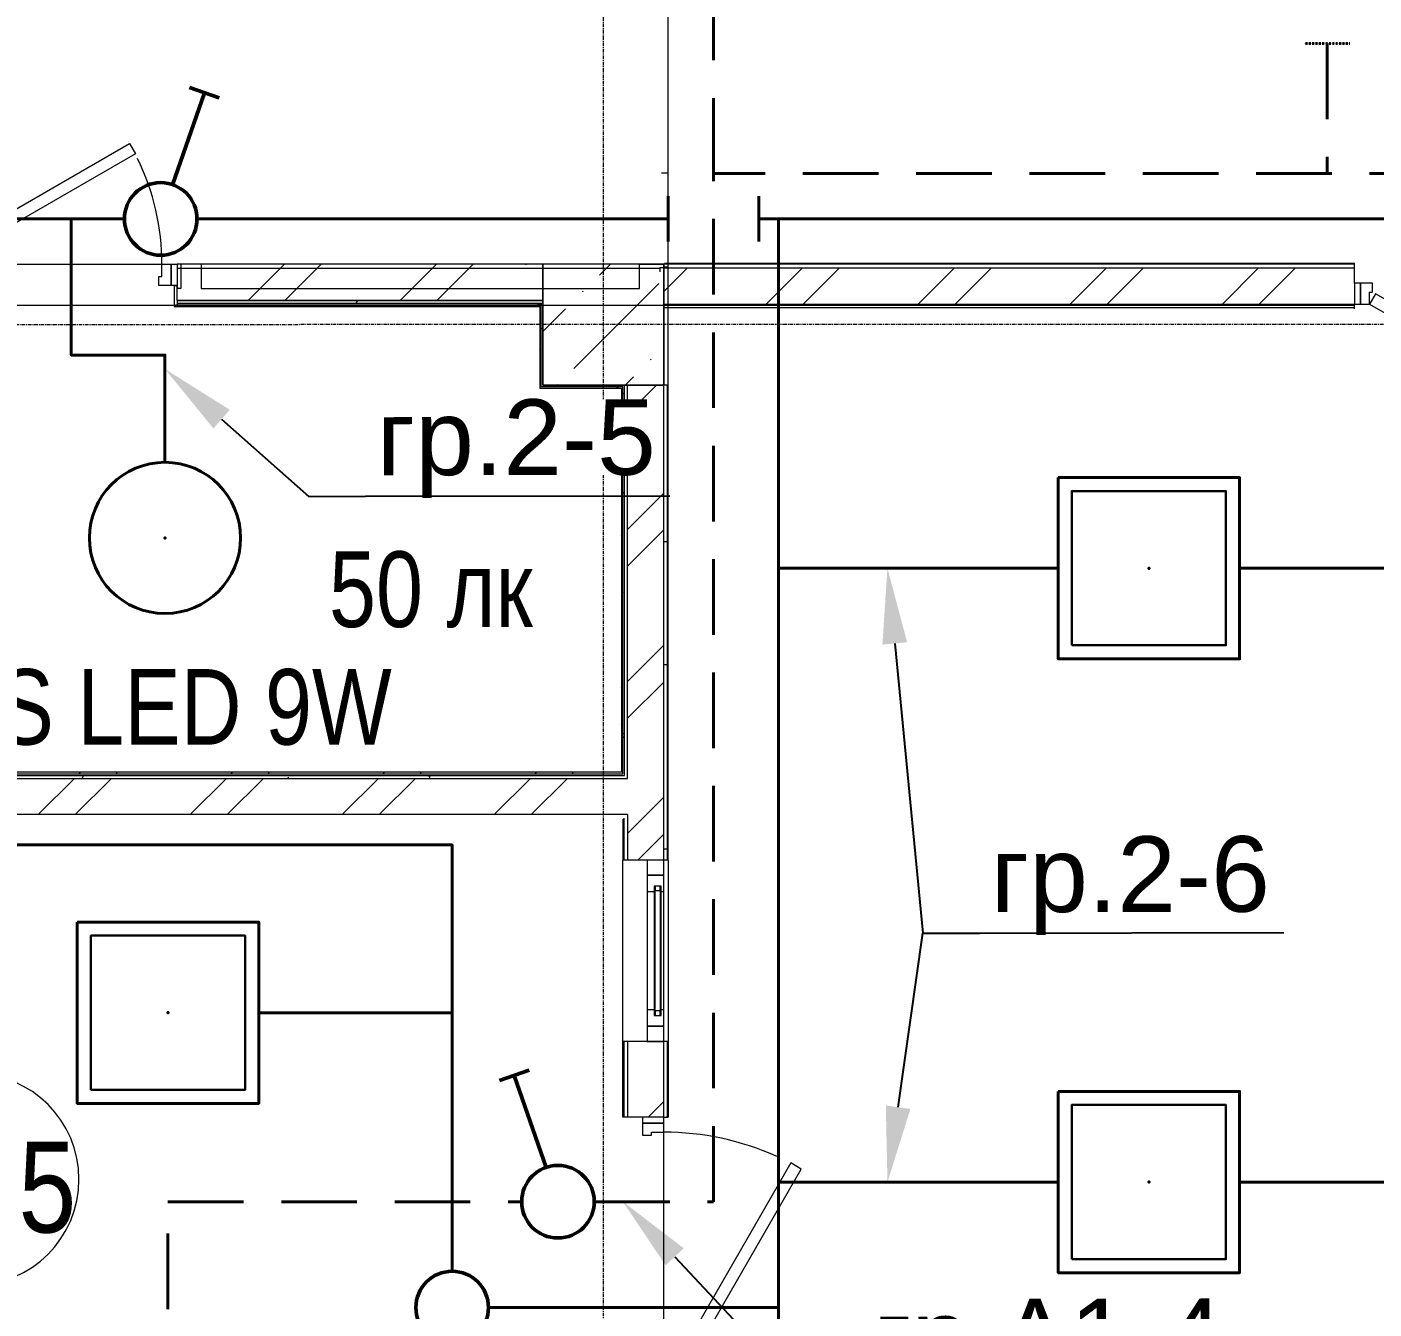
# Model space of a CAD drawing. Header units: metres. Extents: x 14298 to 227756, y -64870 to 286334.
# Drawn here: x 52156 to 56612, y -53541 to -49301 of the extents above; entities that cross this region are included whole.
import ezdxf
from ezdxf import colors
from ezdxf.entities.mleader import LeaderData, LeaderLine
from ezdxf.math import Vec2, Vec3

# ---------------------------------------------------------------- set-up
doc = ezdxf.new("R2010")
doc.units = ezdxf.units.M
for name, pattern in [('ADSK_Линия сетки', [21, 12, -3, 3, -3]), ('DASHED', [0.75, 0.5, -0.25]), ('HIDDEN2', [0.1875, 0.125, -0.0625])]:
    doc.linetypes.add(name, pattern=pattern)
for name, color, linetype, lineweight in [('A-AREA-IDEN', 7, 'Continuous', 9), ('A-DETL-MBND', 7, 'Continuous', 5), ('A-DOOR', 7, 'Continuous', 5), ('A-DOOR-FRAM', 7, 'Continuous', 13), ('A-FLOR', 7, 'Continuous', 5), ('A-GLAZ', 7, 'Continuous', 5), ('A-WALL', 7, 'Continuous', 5), ('A-WALL-PATT', 7, 'Continuous', 18), ('nadpisi', 84, 'Continuous', 13), ('S-COLS', 7, 'Continuous', 5), ('S-GRID', 7, 'Continuous', 9), ('ав осв', 1, 'HIDDEN2', 40), ('раб осв', 7, 'Continuous', 40), ('ЭЛ', 250, 'Continuous', 50), ('ЭЛ.освещ.', 150, 'Continuous', 50), ('ЭЛ.сети', 5, 'Continuous', 100)]:
    doc.layers.add(name, color=color, linetype=linetype, lineweight=lineweight)
doc.styles.add('Arial', font='arial.ttf', dxfattribs={"width": 0.8, "height": 2.5})
doc.styles.add('GOST Common_I_1', font='ARIALN.TTF', dxfattribs={"height": 300})
doc.styles.add('ISOPEUR', font='isocpeui.ttf')
pattern_1 = [(45, (0, 0), (-251.4472, 251.4472), []), (45, (0, 381), (-251.4472, 251.4472), [])]
pattern_2 = [(0, (0, 0), (812.8, 203.2), [33.528, -576.072, 33.528, -576.072, -3251.2]), (0, (0, 0), (812.8, 203.2), [-1219.2, 33.528, -1185.672, 33.528, -576.072, -1422.4]), (0, (0, 0), (812.8, 203.2), [-3048, 33.528, -372.872, 33.528, -982.472]), (120, (304.8, 101.6), (-582.37636, 602.30545), [33.528, -576.072, 33.528, -576.072, -3251.2]), (120, (304.8, 101.6), (-582.37636, 602.30545), [-1219.2, 33.528, -1185.672, 33.528, -576.072, -1422.4]), (120, (304.8, 101.6), (-582.37636, 602.30545), [-3048, 33.528, -372.872, 33.528, -982.472]), (240, (406.4, 508), (-230.42364, -805.50545), [33.528, -576.072, 33.528, -576.072, -3251.2]), (240, (406.4, 508), (-230.42364, -805.50545), [-1219.2, 33.528, -1185.672, 33.528, -576.072, -1422.4]), (240, (406.4, 508), (-230.42364, -805.50545), [-3048, 33.528, -372.872, 33.528, -982.472])]
pattern_3 = [(50, (0, 0), (728.7365, -63.756), [76.2, -838.2]), (355, (0, 0), (-140.9716, 764.2276), [60.96, -670.56]), (100.451, (60.7, -5.3), (587.77, 700.467), [64.76, -712.36]), (46.184, (0, 203.2), (1084.316, -168.171), [114.3, -1257.3]), (96.636, (90.4, 189.2), (949.61, 989.71), [97.14, -1068.54]), (351.184, (0, 203.2), (949.62, 989.701), [91.44, -1005.84]), (21, (101.6, 152.4), (606.458, -409.0606), [76.2, -838.2]), (326, (101.6, 152.4), (247.208, 736.753), [60.96, -670.56]), (71.451, (152.14, 118.3), (853.668, 327.6855), [64.76, -712.36]), (37.5, (0, 0), (12.3547, 338.2201), [33.528, -628.904, 33.528, -647.192, -673.1]), (37.5, (0, 0), (12.3547, 338.2201), [-1343.152, 33.528, -639.572]), (7.5, (0, 0), (267.2789, 400.7221), [33.528, -354.584, 33.528, -613.664, -256.54]), (7.5, (0, 0), (267.2789, 400.7221), [-1035.304, 33.528, -223.012]), (327.5, (-226.57, 0), (542.3633, -22.9153), [33.528, -220.472, 33.528, -758.952, -1051.56]), (327.5, (-226.57, 0), (542.3633, -22.9153), [-1046.48, 33.528, -1018.032]), (317.5, (-328.17, 0), (592.517, 101.707), [33.528, -296.672, 33.528, -492.76, -746.76]), (317.5, (-328.17, 0), (592.517, 101.707), [-856.488, 33.528, -713.232])]

# ---------------------------------------------------------------- blocks, each defined once
blk = doc.blocks.new('КДП АПК - КР_rvt-1-1 этаж')
at = {"layer": 'S-COLS', "lineweight": 13}
h = blk.add_hatch(dxfattribs=at)
h.set_pattern_fill('FP_125', color=256, style=0, pattern_type=2)
h.set_pattern_definition([(45, (0, 0), (84.19025, 308.69666), [396.875, -79.375, 3.353, -76.022])])
h.paths.add_polyline_path([(54034.3, -49845.6), (54262.7, -49845.6), (54262.7, -49445.6), (53862.7, -49445.6), (53862.7, -49845.6)], flags=0)
for p, q in [((54262.7, -49445.6), (53862.7, -49445.6)), ((53862.7, -49445.6), (53862.7, -49845.6)), ((54262.7, -49845.6), (54262.7, -49445.6)), ((53862.7, -49845.6), (54262.7, -49845.6))]:
    blk.add_line(p, q, dxfattribs=at)
blk = doc.blocks.new('Окно 1-Глухое - Один переплет с двойным стеклопакетом - 21519-2003 - ОА СПО Д2 2068-868 _4М1-16-4М1_ ГОСТ 21519-2003-678951-1 этаж')
at = {"layer": 'A-GLAZ', "color": 36, "true_color": 0x804000}
for p, q in [((-300, 63), (-300, 8)), ((-250, 63), (-300, 63)), ((-250, 8), (-250, 63)), ((300, 63), (250, 63)), ((250, 63), (250, 8)), ((300, 8), (300, 63)), ((-300, 8), (-250, 8)), ((250, 8), (300, 8))]:
    blk.add_line(p, q, dxfattribs=at)
at = {"layer": 'A-GLAZ', "lineweight": 13}
for p, q in [((-250, 63), (-250, 8)), ((-196, 63), (-250, 63)), ((214, 55), (-214, 55)), ((-214, 55), (-214, 51)), ((-214, 51), (214, 51)), ((-196, 55), (-196, 63)), ((250, 63), (196, 63)), ((196, 63), (196, 55)), ((214, 51), (214, 55)), ((250, 8), (250, 63)), ((-250, 8), (-196, 8)), ((214, 35), (-214, 35)), ((-214, 35), (-214, 31)), ((-214, 31), (214, 31)), ((-196, 8), (-196, 31)), ((196, 31), (196, 8)), ((196, 8), (250, 8)), ((214, 31), (214, 35))]:
    blk.add_line(p, q, dxfattribs=at)
at = {"layer": 'A-GLAZ', "lineweight": 18}
for p, q in [((-199, 51), (-214, 51)), ((-214, 51), (-214, 35)), ((-199, 35), (-199, 51)), ((199, 51), (199, 35)), ((214, 51), (199, 51)), ((214, 35), (214, 51)), ((-214, 35), (-199, 35)), ((199, 35), (214, 35))]:
    blk.add_line(p, q, dxfattribs=at)
at = {"layer": 'A-GLAZ'}
for p, q in [((196, 63), (-196, 63)), ((-196, 8), (196, 8))]:
    blk.add_line(p, q, dxfattribs=at)
blk = doc.blocks.new('AC_Дверь_Однопольная_ДеревяннаяВнутренняя_ГОСТ6629-88 - ДГ 21-10Л-1292866-1 этаж')
at = {"layer": 'A-DOOR', "lineweight": 13}
for p, q in [((-333.1, 515), (-353.1, 480.4)), ((455, 60), (-333.1, 515)), ((-353.1, 480.4), (435, 25.4)), ((435, 25.4), (455, 60))]:
    blk.add_line(p, q, dxfattribs=at)
at = {"layer": 'A-DOOR', "lineweight": 18}
for p, q in [((-485, 60), (-505, 60)), ((-505, 60), (-505, -10)), ((-485, -10), (-485, 60)), ((505, 60), (485, 60)), ((485, 60), (485, -10)), ((505, -10), (505, 60)), ((-505, -10), (-485, -10)), ((485, -10), (505, -10))]:
    blk.add_line(p, q, dxfattribs=at)
at = {"layer": 'A-DOOR'}
blk.add_arc((455, 60), 910, 155.7365, 180, dxfattribs=at)
at = {"layer": 'A-DOOR-FRAM'}
for p, q in [((-455, 60), (-485, 60)), ((-485, 60), (-485, -10)), ((-455, 20), (-455, 60)), ((485, 60), (455, 60)), ((455, 60), (455, 20)), ((485, -10), (485, 60)), ((-445, 20), (-455, 20)), ((-445, -10), (-445, 20)), ((455, 20), (445, 20)), ((445, 20), (445, -10)), ((-485, -10), (-445, -10)), ((445, -10), (485, -10))]:
    blk.add_line(p, q, dxfattribs=at)
blk = doc.blocks.new('AC_Дверь_Однопольная_ДеревяннаяВнутренняя_ГОСТ6629-88 - ДГ 21-9-2276558-1 этаж')
at = {"layer": 'A-DOOR', "lineweight": 13}
for p, q in [((-400, 40), (292.8, 440)), ((312.8, 405.4), (-380, 5.4)), ((292.8, 440), (312.8, 405.4)), ((-380, 5.4), (-400, 40))]:
    blk.add_line(p, q, dxfattribs=at)
at = {"layer": 'A-DOOR', "lineweight": 18}
for p, q in [((-450, 40), (-430, 40)), ((-450, -30), (-450, 40)), ((-430, 40), (-430, -30)), ((430, 40), (450, 40)), ((430, -30), (430, 40)), ((450, 40), (450, -30)), ((-430, -30), (-450, -30)), ((450, -30), (430, -30))]:
    blk.add_line(p, q, dxfattribs=at)
at = {"layer": 'A-DOOR'}
blk.add_arc((-400, 40), 800, 0, 25.9051, dxfattribs=at)
at = {"layer": 'A-DOOR-FRAM'}
for p, q in [((-430, 40), (-400, 40)), ((-430, -30), (-430, 40)), ((-400, 40), (-400, 0)), ((-400, 0), (-390, 0)), ((-390, 0), (-390, -30)), ((390, 0), (400, 0)), ((390, -30), (390, 0)), ((400, 40), (430, 40)), ((400, 0), (400, 40)), ((430, 40), (430, -30)), ((-390, -30), (-430, -30)), ((430, -30), (390, -30))]:
    blk.add_line(p, q, dxfattribs=at)
blk = doc.blocks.new('ПСС_Марка_помещения - Имя_2_5мм-224473-1 этаж')
at = {"layer": 'A-AREA-IDEN'}
for start, end in [(360, 180), (180, 360)]:
    blk.add_arc((-0.074, 0.039), 3.5, start, end, dxfattribs=at)
blk = doc.blocks.new('выкл. 1 клав. скрыт')
at = {"layer": 'ЭЛ.освещ.', "color": 0, "ltscale": 100}
for p, q in [((2902123, 2044848.8), (2902427.1, 2044743)), ((2902444.4, 2044793), (2902410.7, 2044695))]:
    blk.add_line(p, q, dxfattribs=at)
blk.add_circle((2902009.7, 2044888.3), 120, dxfattribs=at)
blk = doc.blocks.new('TS LED без датчика')
at = {"color": 0, "lineweight": 40, "ltscale": 100}
blk.add_point((-535184, 16419.5), dxfattribs=at)
at = {"layer": 'раб осв', "color": 5, "lineweight": 40, "ltscale": 100}
blk.add_circle((-535184, 16419.5), 250, dxfattribs=at)
blk = doc.blocks.new('ARS.R UNI LED')
at = {"color": 5, "lineweight": 30, "ltscale": 100}
blk.add_lwpolyline([(2913222.7, 2072748.5), (2913732.7, 2072748.5), (2913732.7, 2073258.5), (2913222.7, 2073258.5)], close=True, dxfattribs=at)
at = {"color": 0, "lineweight": 40, "ltscale": 100}
blk.add_point((2913477.7, 2073003.5), dxfattribs=at)
at = {"layer": 'ЭЛ', "color": 5, "lineweight": 40, "ltscale": 10}
blk.add_lwpolyline([(2913177.7, 2073303.5), (2913777.7, 2073303.5), (2913777.7, 2072703.5), (2913177.7, 2072703.5)], close=True, dxfattribs=at)

msp = doc.modelspace()

# ---------------------------------------------------------------- hatches: boundary and pattern name
at = {"layer": 'A-WALL-PATT', "lineweight": 15}
h = msp.add_hatch(dxfattribs=at)
h.set_pattern_fill('FP_81', color=256, style=0, pattern_type=2)
h.set_pattern_definition(pattern_2)
h.paths.add_polyline_path([(54262.6532, -50085.6443), (54262.6532, -49485.6443), (54250.1532, -49485.6443), (54250.1532, -50085.6443)], flags=0)
h = msp.add_hatch(dxfattribs=at)
h.set_pattern_fill('FP_81', color=256, style=0, pattern_type=2)
h.set_pattern_definition(pattern_2)
h.paths.add_polyline_path([(54262.6532, -50485.6443), (54277.6532, -50485.6443), (54277.6532, -49482.6443), (54262.6532, -49482.6443), (54262.6532, -50382.5185)], flags=0)
h = msp.add_hatch(dxfattribs=at)
h.set_pattern_fill('FP_81', color=256, style=0, pattern_type=2)
h.set_pattern_definition([(0, (-4e-05, -600), (812.8, 203.2), [33.528, -576.072, 33.528, -576.072, -3251.2]), (0, (-4e-05, -600), (812.8, 203.2), [-1219.2, 33.528, -1185.672, 33.528, -576.072, -1422.4]), (0, (-4e-05, -600), (812.8, 203.2), [-3048, 33.528, -372.872, 33.528, -982.472]), (120, (304.8, -498.4), (-582.37636, 602.30545), [33.528, -576.072, 33.528, -576.072, -3251.2]), (120, (304.8, -498.4), (-582.37636, 602.30545), [-1219.2, 33.528, -1185.672, 33.528, -576.072, -1422.4]), (120, (304.8, -498.4), (-582.37636, 602.30545), [-3048, 33.528, -372.872, 33.528, -982.472]), (240, (406.4, -92), (-230.42364, -805.50545), [33.528, -576.072, 33.528, -576.072, -3251.2]), (240, (406.4, -92), (-230.42364, -805.50545), [-1219.2, 33.528, -1185.672, 33.528, -576.072, -1422.4]), (240, (406.4, -92), (-230.42364, -805.50545), [-3048, 33.528, -372.872, 33.528, -982.472])])
h.paths.add_polyline_path([(47942.6532, -50098.1443), (51752.6532, -50098.1443), (51752.6532, -50085.6443), (47875.1532, -50085.6443), (47875.1532, -50098.1443)], flags=0)
h.paths.add_polyline_path([(54182.6531, -50098.1443), (54250.1531, -50098.1443), (54250.1531, -50085.6443), (52652.6532, -50085.6443), (52652.6532, -50098.1443), (54034.2902, -50098.1443)], flags=0)
h = msp.add_hatch(dxfattribs=at)
h.set_pattern_fill('FP_1', color=256, style=0, pattern_type=2)
h.set_pattern_definition(pattern_1)
h.paths.add_polyline_path([(52976.5336, -50205.6443), (53862.6532, -50205.6443), (53862.6532, -50085.6443), (52652.6532, -50085.6443), (52652.6532, -50205.6443)], flags=0)
h.paths.add_polyline_path([(48262.6532, -50205.6443), (51752.6532, -50205.6443), (51752.6532, -50085.6443), (48262.6532, -50085.6443)], flags=0)
h = msp.add_hatch(dxfattribs=at)
h.set_pattern_fill('FP_1', color=256, style=0, pattern_type=2)
h.set_pattern_definition([(45, (-8e-05, -2732), (-251.4472, 251.4472), []), (45, (-8e-05, -2351), (-251.4472, 251.4472), [])])
h.paths.add_polyline_path([(59862.6531, -50217.6443), (59862.6531, -50097.6443), (57557.4745, -50097.6443), (57557.4745, -50217.6443), (59851.9517, -50217.6443)])
h.paths.add_polyline_path([(54262.6531, -50217.6443), (56547.4745, -50217.6443), (56547.4745, -50097.6443), (54262.6531, -50097.6443)])
h = msp.add_hatch(dxfattribs=at)
h.set_pattern_fill('FP_81', color=256, style=0, pattern_type=2)
h.set_pattern_definition(pattern_2)
h.paths.add_polyline_path([(51389.8986, -50215.6443), (51752.6532, -50215.6443), (51752.6532, -50205.6443), (51102.6532, -50205.6443), (51102.6532, -50215.6443), (51112.6532, -50215.6443)], flags=0)
h.paths.add_polyline_path([(52976.5336, -50215.6443), (53862.6532, -50215.6443), (53862.6532, -50205.6443), (52652.6532, -50205.6443), (52652.6532, -50215.6443)], flags=0)
h = msp.add_hatch(dxfattribs=at)
h.set_pattern_fill('FP_82', color=256, style=0, pattern_type=2)
h.set_pattern_definition(pattern_3)
h.paths.add_polyline_path([(51389.8986, -50220.6443), (51752.6532, -50220.6443), (51752.6532, -50215.6443), (51112.6532, -50215.6443), (51112.6532, -50220.6443), (51117.6532, -50220.6443)], flags=0)
h.paths.add_polyline_path([(53862.6532, -50220.6443), (53862.6532, -50215.6443), (52652.6532, -50215.6443), (52652.6532, -50220.6443), (53857.6532, -50220.6443)], flags=0)
h = msp.add_hatch(dxfattribs=at)
h.set_pattern_fill('FP_1', color=256, style=0, pattern_type=2)
h.set_pattern_definition(pattern_1)
h.paths.add_polyline_path([(53852.6532, -50225.6443), (53857.6532, -50225.6443), (53857.6532, -50220.6443), (52647.6532, -50220.6443), (52647.6532, -50225.6443), (52976.5336, -50225.6443)], flags=0)
h.paths.add_polyline_path([(51122.6532, -50225.6443), (51757.6532, -50225.6443), (51757.6532, -50220.6443), (51117.6532, -50220.6443), (51117.6532, -50225.6443)], flags=0)
h = msp.add_hatch(dxfattribs=at)
h.set_pattern_fill('FP_82', color=256, style=0, pattern_type=2)
h.set_pattern_definition(pattern_3)
h.paths.add_polyline_path([(53862.6532, -50485.6443), (53862.6532, -50220.6443), (53857.6532, -50220.6443), (53857.6532, -50485.6443)], flags=0)
h = msp.add_hatch(dxfattribs=at)
h.set_pattern_fill('FP_1', color=256, style=0, pattern_type=2)
h.set_pattern_definition(pattern_1)
h.paths.add_polyline_path([(53857.6532, -50490.6443), (53857.6532, -50225.6443), (53852.6532, -50225.6443), (53852.6532, -50490.6443)], flags=0)
h = msp.add_hatch(dxfattribs=at)
h.set_pattern_fill('FP_1', color=256, style=0, pattern_type=2)
h.set_pattern_definition(pattern_1)
h.paths.add_polyline_path([(54034.2902, -50495.6443), (54122.6532, -50495.6443), (54122.6532, -50490.6443), (53852.6532, -50490.6443), (53852.6532, -50495.6443)], flags=0)
h = msp.add_hatch(dxfattribs=at)
h.set_pattern_fill('FP_1', color=256, style=0, pattern_type=2)
h.set_pattern_definition(pattern_1)
h.paths.add_polyline_path([(54122.6532, -51765.6443), (54127.6532, -51765.6443), (54127.6532, -50490.6443), (54122.6532, -50490.6443), (54122.6532, -51092.686)], flags=0)
h = msp.add_hatch(dxfattribs=at)
h.set_pattern_fill('FP_82', color=256, style=0, pattern_type=2)
h.set_pattern_definition(pattern_3)
h.paths.add_polyline_path([(54132.6532, -51770.6443), (54132.6532, -50485.6443), (54127.6532, -50485.6443), (54127.6532, -51770.6443)], flags=0)
h = msp.add_hatch(dxfattribs=at)
h.set_pattern_fill('FP_1', color=256, style=0, pattern_type=2)
h.set_pattern_definition(pattern_1)
h.paths.add_polyline_path([(54262.6532, -55285.6443), (54262.6532, -53915.6443), (54142.6532, -53915.6443), (54142.6532, -55285.6443)], flags=0)
h.paths.add_polyline_path([(54192.6532, -52905.6443), (54262.6532, -52905.6443), (54262.6532, -52655.6443), (54142.6532, -52655.6443), (54142.6532, -52905.6443)], flags=0)
h.paths.add_polyline_path([(54262.6532, -52055.6443), (54262.6532, -50485.6443), (54142.6532, -50485.6443), (54142.6532, -52055.6443)], flags=0)
h = msp.add_hatch(dxfattribs=at)
h.set_pattern_fill('FP_81', color=256, style=0, pattern_type=2)
h.set_pattern_definition(pattern_2)
h.paths.add_polyline_path([(54274.6532, -55285.6443), (54274.6532, -53915.6443), (54262.6532, -53915.6443), (54262.6532, -55285.6443)], flags=0)
h.paths.add_polyline_path([(54262.6532, -52905.6443), (54274.6532, -52905.6443), (54274.6532, -52655.6443), (54262.6532, -52655.6443)], flags=0)
h.paths.add_polyline_path([(54274.6532, -52055.6443), (54274.6532, -50485.6443), (54262.6532, -50485.6443), (54262.6532, -52055.6443)], flags=0)
h = msp.add_hatch(dxfattribs=at)
h.set_pattern_fill('FP_81', color=256, style=0, pattern_type=2)
h.set_pattern_definition(pattern_2)
h.paths.add_polyline_path([(54277.6532, -55285.6443), (54277.6532, -53915.6443), (54274.6532, -53915.6443), (54274.6532, -55285.6443)], flags=0)
h.paths.add_polyline_path([(54274.6532, -52905.6443), (54277.6532, -52905.6443), (54277.6532, -52655.6443), (54274.6532, -52655.6443)], flags=0)
h.paths.add_polyline_path([(54277.6532, -52055.6443), (54277.6532, -50485.6443), (54274.6532, -50485.6443), (54274.6532, -52055.6443)], flags=0)
h = msp.add_hatch(dxfattribs=at)
h.set_pattern_fill('FP_81', color=256, style=0, pattern_type=2)
h.set_pattern_definition(pattern_2)
h.paths.add_polyline_path([(54142.6532, -51785.6443), (54142.6532, -51775.6443), (51112.6532, -51775.6443), (51112.6532, -51785.6443), (54034.2902, -51785.6443)], flags=0)
h = msp.add_hatch(dxfattribs=at)
h.set_pattern_fill('FP_82', color=256, style=0, pattern_type=2)
h.set_pattern_definition(pattern_3)
h.paths.add_polyline_path([(54034.2902, -51775.6443), (54132.6532, -51775.6443), (54132.6532, -51770.6443), (51117.6532, -51770.6443), (51117.6532, -51775.6443), (52976.5336, -51775.6443)], flags=0)
h = msp.add_hatch(dxfattribs=at)
h.set_pattern_fill('FP_1', color=256, style=0, pattern_type=2)
h.set_pattern_definition(pattern_1)
h.paths.add_polyline_path([(51122.6532, -51770.6443), (54127.6532, -51770.6443), (54127.6532, -51765.6443), (51122.6532, -51765.6443)], flags=0)
h = msp.add_hatch(dxfattribs=at)
h.set_pattern_fill('FP_1', color=256, style=0, pattern_type=2)
h.set_pattern_definition(pattern_1)
h.paths.add_polyline_path([(51102.6532, -51905.6443), (54142.6532, -51905.6443), (54142.6532, -51785.6443), (51102.6532, -51785.6443), (51102.6532, -51802.8535)], flags=0)

# ---------------------------------------------------------------- linework, layer by layer
at = {"layer": 'A-DETL-MBND', "lineweight": 15}
msp.add_line((54277.6532, -50082.6443), (54277.6532, -47500.4712), dxfattribs=at)
at = {"layer": 'A-FLOR', "lineweight": 15}
for p, q in [((51882.6532, -50085.6443), (52602.6532, -50085.6443)), ((54262.6532, -53785.6443), (54262.6532, -52955.6443))]:
    msp.add_line(p, q, dxfattribs=at)
at = {"layer": 'A-WALL', "lineweight": 15}
for p, q in [((53862.6532, -50085.6443), (52652.6532, -50085.6443)), ((54250.1531, -50085.6443), (52652.6532, -50085.6443)), ((52665.1532, -50085.6443), (52665.1532, -50165.6443)), ((52732.6532, -50085.6443), (52732.6532, -50165.6443)), ((53862.6532, -50205.6443), (53862.6532, -50085.6443)), ((54182.6531, -50165.6443), (54182.6532, -50085.6443)), ((54182.6532, -50085.6443), (54262.6532, -50085.6443)), ((56547.4745, -50085.6443), (54262.6531, -50085.6443)), ((54262.6532, -50085.6443), (54262.6532, -50485.6443)), ((56547.4745, -50082.6443), (54265.6531, -50082.6443)), ((54277.6532, -52055.6443), (54277.6532, -50082.6443)), ((56547.4745, -50147.6443), (56547.4745, -50082.6443)), ((52652.6532, -50098.1443), (54250.1531, -50098.1443)), ((54262.6531, -50097.6443), (54250.1531, -50097.6443)), ((54250.1531, -50097.6443), (54250.1531, -50110.1443)), ((54277.6531, -50094.6443), (54262.6531, -50094.6443)), ((54262.6531, -50097.6443), (54262.6531, -50097.6443)), ((54262.6531, -50097.6443), (56547.4745, -50097.6443)), ((52652.6532, -50157.1579), (52642.6532, -50157.1579)), ((52642.6532, -50157.1579), (52642.6532, -50225.6443)), ((52652.6532, -50155.6443), (52652.6532, -50165.6443)), ((52652.6532, -50205.6443), (52652.6532, -50157.1579)), ((52665.1532, -50165.6443), (52652.6532, -50165.6443)), ((52732.6532, -50165.6443), (54182.6531, -50165.6443)), ((51343.2109, -50220.6443), (56547.4745, -50220.6443)), ((53857.6532, -50220.6443), (52647.6532, -50220.6443)), ((52647.6532, -50225.6443), (52647.6532, -50220.6443)), ((52652.6532, -50205.6443), (53862.6532, -50205.6443)), ((53862.6532, -50205.6443), (52652.6532, -50205.6443)), ((52652.6532, -50205.6443), (52652.6532, -50220.6443)), ((53862.6532, -50215.6443), (52652.6532, -50215.6443)), ((53857.6532, -50490.6443), (53857.6532, -50220.6443)), ((53862.6532, -50485.6443), (53862.6532, -50205.6443)), ((54262.6531, -50217.6443), (56547.4745, -50217.6443)), ((56547.4745, -50232.6443), (56547.4745, -50217.6443)), ((52642.6532, -50225.6443), (52647.6532, -50225.6443)), ((52647.6532, -50225.6443), (53852.6532, -50225.6443)), ((53852.6532, -50225.6443), (53852.6532, -50495.6443)), ((56547.4745, -50229.6443), (54262.6531, -50229.6443)), ((54127.6532, -50490.6443), (53857.6532, -50490.6443)), ((54277.6532, -50485.6443), (53862.6532, -50485.6443)), ((54127.6532, -51770.6443), (54127.6532, -50490.6443)), ((54132.6532, -51775.6443), (54132.6532, -50485.6443)), ((54142.6532, -51765.6443), (54142.6532, -50485.6443)), ((54262.6532, -52055.6443), (54262.6532, -50485.6443)), ((54274.6532, -52055.6443), (54274.6532, -50485.6443)), ((53852.6532, -50495.6443), (54122.6532, -50495.6443)), ((54122.6532, -50495.6443), (54122.6532, -51765.6443)), ((51112.6532, -51775.6443), (54132.6532, -51775.6443)), ((51117.6532, -51770.6443), (54127.6532, -51770.6443)), ((54122.6532, -51765.6443), (51122.6532, -51765.6443)), ((54142.6532, -51785.6443), (54142.6532, -51765.6443)), ((51102.6532, -51785.6443), (54142.6532, -51785.6443)), ((54142.6532, -51905.6443), (51102.6532, -51905.6443)), ((54142.6532, -51905.6443), (54142.6532, -51920.6443)), ((54127.6532, -51920.6443), (54127.6532, -52055.6443)), ((54130.6532, -51917.6443), (54130.6532, -52055.6443)), ((54142.6532, -51920.6443), (54142.6532, -52055.6443)), ((54277.6532, -52055.6443), (54127.6532, -52055.6443)), ((54127.6532, -52655.6443), (54127.6532, -52055.6443)), ((54277.6532, -52055.6443), (54277.6532, -52655.6443)), ((54277.6532, -52655.6443), (54127.6532, -52655.6443)), ((54127.6532, -52905.6443), (54127.6532, -52655.6443)), ((54130.6532, -52655.6443), (54130.6532, -52905.6443)), ((54142.6532, -52655.6443), (54142.6532, -52905.6443)), ((54262.6532, -52905.6443), (54262.6532, -52655.6443)), ((54274.6532, -52905.6443), (54274.6532, -52655.6443)), ((54277.6532, -52655.6443), (54277.6532, -52905.6443)), ((54192.6532, -52905.6443), (54127.6532, -52905.6443)), ((54262.6532, -52905.6443), (54277.6532, -52905.6443))]:
    msp.add_line(p, q, dxfattribs=at)
at = {"layer": 'S-GRID', "linetype": 'ADSK_Линия сетки', "lineweight": 15}
for p, q in [((54062.6532, -39335.6443), (54062.6532, -64052.4737)), ((73297.2165, -50284.9002), (29247.2594, -50285.6443))]:
    msp.add_line(p, q, dxfattribs=at)
at = {"layer": 'ав осв', "linetype": 'DASHED', "lineweight": 40, "ltscale": 500}
for points in [[(54032.6532, -53185.6443), (54427.6532, -53185.6443), (54427.6532, -53185.6443), (54427.6532, -49785.6443), (54427.6532, -49245.6547)], [(56456.8401, -49355.7077), (56456.8401, -49785.6443)], [(64722.6532, -50615.6443), (64722.6532, -49785.6443), (54427.6532, -49785.6443), (54427.6532, -49785.6443), (54427.6532, -49785.6443)], [(52622.6532, -53540.6443), (52622.6532, -53185.6443), (53792.6532, -53185.6443)]]:
    msp.add_lwpolyline(points, dxfattribs=at)
at = {"layer": 'ав осв'}
msp.add_lwpolyline([(56381.8401, -49355.7077), (56531.8401, -49355.7077)], dxfattribs=at)
at = {"layer": 'раб осв', "color": 0, "lineweight": 40}
for points in [[(54277.6532, -49860.6443), (54277.6532, -50010.6443)], [(54577.6532, -49860.6443), (54577.6532, -50010.6443)], [(52302.6532, -49935.6443), (47862.6532, -49935.6443), (47712.6532, -49935.6443), (47712.6532, -51735.6443), (48162.6532, -51735.6443), (47712.6532, -51735.6443), (47712.6532, -53895.6443), (48162.6532, -53895.6443)], [(52478.5697, -49935.6443), (52302.6532, -49935.6443), (52302.6532, -49935.6443), (52302.6532, -50385.6443), (52612.6532, -50385.6443), (52612.6532, -50740.511)], [(52718.5697, -49935.6443), (54277.6532, -49935.6443)], [(54577.6532, -49935.6443), (54642.8012, -49935.6443), (54642.8012, -49935.6443), (54642.8012, -51090.6443), (54642.8012, -51090.6443)], [(62227.6532, -50790.6443), (62227.6532, -49935.6443), (54642.8012, -49935.6443), (54642.8012, -49935.6443)], [(56167.6532, -51090.6443), (58747.6532, -51090.6443)], [(51617.6532, -52310.761), (51617.6532, -52460.761), (52017.6532, -52460.761), (52017.6532, -52460.761), (52017.6532, -52005.6443), (52017.6532, -52005.6443), (53562.6532, -52005.6443), (53562.6532, -53415.6443)], [(52922.6532, -52560.6443), (53562.6532, -52560.6443)], [(55567.6532, -53120.6443), (54642.8012, -53120.6443), (54642.8012, -53535.6443), (53682.6532, -53535.6443)], [(56167.6532, -53120.6443), (58747.6532, -53120.6443)]]:
    msp.add_lwpolyline(points, dxfattribs=at)

# ---------------------------------------------------------------- block references
at = {"lineweight": 13}
msp.add_blockref('КДП АПК - КР_rvt-1-1 этаж', (0, -639.2559), dxfattribs=at)
at = {"layer": 'A-AREA-IDEN', "lineweight": 15, "xscale": 99.99999999999993, "yscale": 99.99999999999993, "zscale": 99.99999999999993}
msp.add_blockref('ПСС_Марка_помещения - Имя_2_5мм-224473-1 этаж', (51985.6739, -53115.8584), dxfattribs=at)
at = {"layer": 'A-DOOR', "color": 8, "lineweight": 15, "true_color": 0x7f7f7f}
msp.add_blockref('AC_Дверь_Однопольная_ДеревяннаяВнутренняя_ГОСТ6629-88 - ДГ 21-9-2276558-1 этаж', (52202.6532, -50125.6443), dxfattribs=at)
at = {"layer": 'A-DOOR', "lineweight": 15}
for p, rotation in [((57052.4745, -50157.6443), 180), ((54202.6532, -53410.6443), 269.9999999999999)]:
    msp.add_blockref('AC_Дверь_Однопольная_ДеревяннаяВнутренняя_ГОСТ6629-88 - ДГ 21-10Л-1292866-1 этаж', p, dxfattribs=dict(at, rotation=rotation))
at = {"layer": 'A-GLAZ', "color": 36, "lineweight": 15, "true_color": 0x804000, "rotation": 269.9999999999999}
msp.add_blockref('Окно 1-Глухое - Один переплет с двойным стеклопакетом - 21519-2003 - ОА СПО Д2 2068-868 _4М1-16-4М1_ ГОСТ 21519-2003-678951-1 этаж', (54199.6532, -52355.6443), dxfattribs=at)
at = {"layer": 'раб осв', "color": 0, "lineweight": 40, "ltscale": 100}
for p, rotation in [((2097486.8235, -2951945.3038), 90.00000000000001), ((-1991325.6006, 2848474.0152), 270)]:
    msp.add_blockref('выкл. 1 клав. скрыт', p, dxfattribs=dict(at, rotation=rotation))
at = {"layer": 'раб осв', "color": 0, "lineweight": 40}
msp.add_blockref('TS LED без датчика', (587796.6909, -67410.01), dxfattribs=at)
at = {"layer": 'раб осв', "color": 0, "lineweight": 40, "ltscale": 100}
for p in [(-2857610.0519, -2124094.1934), (-2860855.0519, -2125564.1934)]:
    msp.add_blockref('ARS.R UNI LED', p, dxfattribs=at)
at = {"layer": 'раб осв', "color": 0, "lineweight": 40, "ltscale": 100, "xscale": -1, "rotation": 270}
msp.add_blockref('выкл. 1 клав. скрыт', (-1990975.6006, -2955195.3038), dxfattribs=at)

# ---------------------------------------------------------------- texts
at = {"layer": 'A-AREA-IDEN', "lineweight": 15, "insert": (51745.9896, -52987.3985), "char_height": 300, "width": 577.215, "attachment_point": 1, "style": 'GOST Common_I_1'}
msp.add_mtext('105', dxfattribs=at)
at = {"layer": 'nadpisi', "color": 7, "char_height": 250, "style": 'Arial'}
for s, insert, width, attachment_point in [('50 лк', (53155.2887, -51035.154), 1402.065175, 1), ('TS LED 9W', (53362.7087, -51424.1855), 2573.758347, 3)]:
    msp.add_mtext(s, dxfattribs=dict(at, insert=insert, width=width, attachment_point=attachment_point))

# ---------------------------------------------------------------- next in the draw order: leaders
at = {"layer": 'ЭЛ.сети', "color": 0, "lineweight": 5}
ml = msp.add_multileader_mtext('Standard', dxfattribs=at)
ml.set_content('{\\fArial|b0|i0|c204|p34;гр.2-5}', style='ISOPEUR')
ml.set_leader_properties()
ml.build(insert=Vec2(0, 0))
ml.multileader.update_dxf_attribs({"text_left_attachment_type": 6, "text_right_attachment_type": 6, "dogleg_length": 100, "arrow_head_size": 250})
ctx = ml.context
ctx.base_point, ctx.char_height, ctx.arrow_head_size, ctx.landing_gap_size, ctx.plane_origin, ctx.plane_x_axis, ctx.plane_y_axis = Vec3(53276.1184, -50852.6976), 250, 250, 37.4122, Vec3(-5899.0884, -8514.4591), Vec3(0.999998436, 0.001768603), Vec3(-0.001768603, 0.999998436)
ctx.left_attachment, ctx.right_attachment = 6, 6
notes = []
notes.append((ctx, [(0, (1, 1, 0), (53089.0579, -50853.0284), (0.999998436, 0.001768603), 187.0608, [(0, [(52612.6532, -50431.9771)], 0, [])])]))
ctx.mtext.insert, ctx.mtext.text_direction, ctx.mtext.rotation, ctx.mtext.line_spacing_factor, ctx.mtext.flow_direction = Vec3(53312.9656, -50533.2254), Vec3(0.999998436, 0.001768603), 0.001768604, 0.8, 5
ctx.mtext.has_bg_fill, ctx.mtext.bg_color, ctx.mtext.bg_scale_factor, ctx.mtext.bg_transparency, ctx.mtext.use_window_bg_color = 1, -1073741824, 1, 0, 1
ml = msp.add_multileader_mtext('Standard', dxfattribs=at)
ml.set_content('{\\fArial|b0|i0|c204|p34;гр.2-6}', style='ISOPEUR')
ml.set_leader_properties()
ml.build(insert=Vec2(0, 0))
ml.multileader.update_dxf_attribs({"text_left_attachment_type": 6, "text_right_attachment_type": 6, "dogleg_length": 100, "arrow_head_size": 250})
ctx = ml.context
ctx.base_point, ctx.char_height, ctx.arrow_head_size, ctx.landing_gap_size, ctx.plane_origin, ctx.plane_x_axis, ctx.plane_y_axis = Vec3(55307.3439, -52297.6397), 250, 250, 37.4122, Vec3(-3651.4258, -11345.9877), Vec3(0.999998436, 0.001768603), Vec3(-0.001768603, 0.999998436)
ctx.left_attachment, ctx.right_attachment = 6, 6
notes.append((ctx, [(0, (1, 1, 0), (55120.2833, -52297.9705), (0.999998436, 0.001768603), 187.0608, [(0, [(55002.729, -53120.6443)], 0, [])])]))
ctx.mtext.insert, ctx.mtext.text_direction, ctx.mtext.rotation, ctx.mtext.line_spacing_factor, ctx.mtext.flow_direction = Vec3(55344.1911, -51978.1675), Vec3(0.999998436, 0.001768603), 0.001768604, 0.8, 5
ctx.mtext.has_bg_fill, ctx.mtext.bg_color, ctx.mtext.bg_scale_factor, ctx.mtext.bg_transparency, ctx.mtext.use_window_bg_color = 1, -1073741824, 1, 0, 1
ml = msp.add_multileader_mtext('Standard', dxfattribs=at)
ml.set_content('{\\fArial|b0|i0|c204|p34;\\C1;гр.А1-4}', style='ISOPEUR')
ml.set_leader_properties(color=1)
ml.build(insert=Vec2(0, 0))
ml.multileader.update_dxf_attribs({"text_left_attachment_type": 6, "text_right_attachment_type": 6, "dogleg_length": 100, "arrow_head_size": 250})
ctx = ml.context
ctx.base_point, ctx.char_height, ctx.arrow_head_size, ctx.landing_gap_size, ctx.plane_origin, ctx.plane_x_axis, ctx.plane_y_axis = Vec3(54918.1472, -53827.1464), 250, 250, 37.4122, Vec3(-11786.1495, -8755.8027), Vec3(0.999998436, 0.001768603), Vec3(-0.001768603, 0.999998436)
ctx.left_attachment, ctx.right_attachment = 6, 6
notes.append((ctx, [(0, (1, 1, 0), (54731.0867, -53827.4772), (0.999998436, 0.001768603), 187.0608, [(0, [(54127.6532, -53185.6443)], 0, [])])]))
ctx.mtext.insert, ctx.mtext.text_direction, ctx.mtext.rotation, ctx.mtext.line_spacing_factor, ctx.mtext.flow_direction = Vec3(54954.9944, -53507.6742), Vec3(0.999998436, 0.001768603), 0.001768604, 0.8, 5
ctx.mtext.has_bg_fill, ctx.mtext.bg_color, ctx.mtext.bg_scale_factor, ctx.mtext.bg_transparency, ctx.mtext.use_window_bg_color = 1, -1073741824, 1, 0, 1
for ctx, leaders in notes:
    for number, flags, end, landing, length, lines in leaders:
        leader = LeaderData()
        leader.index, (leader.has_last_leader_line, leader.has_dogleg_vector, leader.attachment_direction) = number, flags
        leader.last_leader_point, leader.dogleg_vector, leader.dogleg_length = Vec3(end), Vec3(landing), length
        for number, points, colour, breaks in lines:
            line = LeaderLine()
            line.index, line.vertices, line.color, line.breaks = number, Vec3.list(points), colors.encode_raw_color(colour), breaks
            leader.lines.append(line)
        ctx.leaders.append(leader)

# ---------------------------------------------------------------- next in the draw order: linework, layer by layer
at = {"layer": 'раб осв', "color": 0, "lineweight": 40}
for points in [[(54642.8012, -53120.6443), (54642.8012, -51090.6443), (55567.6532, -51090.6443)], [(54642.8012, -53535.6443), (54642.8012, -54975.4381), (55362.6532, -54975.4381)]]:
    msp.add_lwpolyline(points, dxfattribs=at)

# ---------------------------------------------------------------- next in the draw order: block references
at = {"layer": 'раб осв', "color": 0, "lineweight": 40, "ltscale": 100}
msp.add_blockref('ARS.R UNI LED', (-2857610.0519, -2126124.1934), dxfattribs=at)

# ---------------------------------------------------------------- next in the draw order: leaders
at = {"layer": 'ЭЛ.сети', "color": 0, "lineweight": 5}
ml = msp.add_multileader_mtext('Standard', dxfattribs=at)
ml.set_content('{\\fArial|b0|i0|c204|p34;гр.2-6}', style='ISOPEUR')
ml.set_leader_properties()
ml.build(insert=Vec2(0, 0))
ml.multileader.update_dxf_attribs({"text_left_attachment_type": 6, "text_right_attachment_type": 6, "dogleg_length": 100, "arrow_head_size": 250})
ctx = ml.context
ctx.base_point, ctx.char_height, ctx.arrow_head_size, ctx.landing_gap_size, ctx.plane_origin, ctx.plane_x_axis, ctx.plane_y_axis = Vec3(55307.3439, -52297.6397), 250, 250, 37.4122, Vec3(-3651.4258, -11345.9877), Vec3(0.999998436, 0.001768603), Vec3(-0.001768603, 0.999998436)
ctx.left_attachment, ctx.right_attachment = 6, 6
notes = []
notes.append((ctx, [(0, (1, 1, 0), (55120.2833, -52297.9705), (0.999998436, 0.001768603), 187.0608, [(0, [(55002.729, -51090.6443)], 0, [])])]))
ctx.mtext.insert, ctx.mtext.text_direction, ctx.mtext.rotation, ctx.mtext.line_spacing_factor, ctx.mtext.flow_direction = Vec3(55344.1911, -51978.1675), Vec3(0.999998436, 0.001768603), 0.001768604, 0.8, 5
ctx.mtext.has_bg_fill, ctx.mtext.bg_color, ctx.mtext.bg_scale_factor, ctx.mtext.bg_transparency, ctx.mtext.use_window_bg_color = 1, -1073741824, 1, 0, 1
for ctx, leaders in notes:
    for number, flags, end, landing, length, lines in leaders:
        leader = LeaderData()
        leader.index, (leader.has_last_leader_line, leader.has_dogleg_vector, leader.attachment_direction) = number, flags
        leader.last_leader_point, leader.dogleg_vector, leader.dogleg_length = Vec3(end), Vec3(landing), length
        for number, points, colour, breaks in lines:
            line = LeaderLine()
            line.index, line.vertices, line.color, line.breaks = number, Vec3.list(points), colors.encode_raw_color(colour), breaks
            leader.lines.append(line)
        ctx.leaders.append(leader)

doc.saveas('drawing.dxf')
